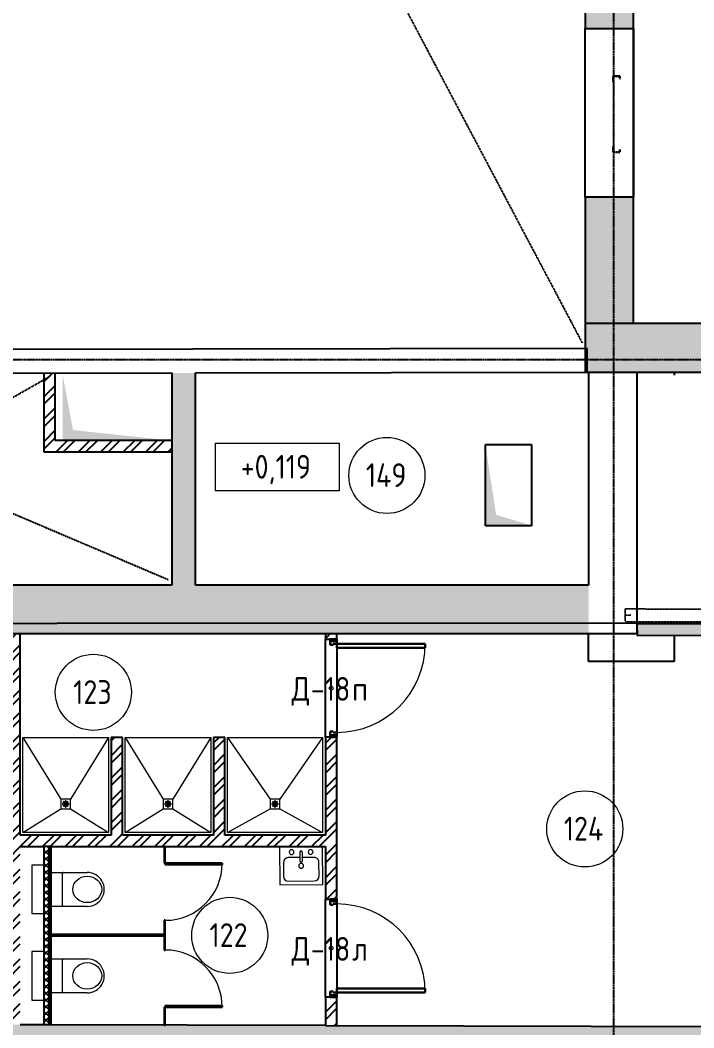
# Model space of a CAD drawing. Header units: millimetres. Extents: x -129048 to 476301, y -5853 to 215316.
# Drawn here: x 24866 to 31950, y 13532 to 24124 of the extents above; entities that cross this region are included whole.
import ezdxf

# ---------------------------------------------------------------- set-up
doc = ezdxf.new("R2010")
doc.units = ezdxf.units.MM
for name, pattern in [('ADSK_Линия сетки', [25, 20, -2.5, 0, -2.5]), ('ADSK_Сверху', [4.5, 3, -1.5]), ('ADSK_Снесено', [4.5, 3, -1.5])]:
    doc.linetypes.add(name, pattern=pattern)
for name, color, linetype, lineweight, true_color in [('_ Окна', 5, 'Continuous', 30, 0x0000ff), ('Линии', 7, 'Continuous', 9, 0x00a600), ('Обобщенные модели', 5, 'Continuous', 18, 0x0000ff), ('Стены внутренние', 5, 'Continuous', 18, 0x0000ff), ('Стены наружные', 1, 'ADSK_Снесено', 18, 0xff0000), ('Стены штриховка', 5, 'Continuous', 18, 0x0000ff)]:
    doc.layers.add(name, color=color, linetype=linetype, lineweight=lineweight, true_color=true_color)
for name, color, linetype, lineweight in [('Аннотация', 7, 'Continuous', 9), ('Двери', 251, 'Continuous', 18), ('Каркас', 7, 'Continuous', 18), ('Марки дверей', 7, 'Continuous', 20), ('Марки помещений', 7, 'Continuous', 20), ('Окна', 251, 'Continuous', 18), ('Отметки', 7, 'Continuous', 9), ('Перекрытие', 7, 'Continuous', 18), ('Сантехника', 251, 'Continuous', 18), ('Сантехническое оборудование', 251, 'Continuous', 9), ('Узлы', 7, 'Continuous', 18)]:
    doc.layers.add(name, color=color, linetype=linetype, lineweight=lineweight)
doc.styles.add('GOST Common_2', font='GOST Common_0.ttf', dxfattribs={"width": 0.9, "height": 250})
pattern_1 = [(45, (0, 0), (-117.8655, 117.8655), []), (45, (78.58, 0), (-117.8655, 117.8655), [])]
pattern_2 = [(45, (0, 0), (-70.71068, 70.71068), [])]

# ---------------------------------------------------------------- blocks, each defined once
blk = doc.blocks.new('Типовая двутавровая балка _АСТО 20-93_ Балки - 130х360мм-840536-01 План 1-го этажа маркировочный')
at = {"layer": 'Каркас', "color": 253, "linetype": 'ADSK_Сверху', "true_color": 0xaaaaaa}
for p, q in [((-3794, 67), (-3794, -63)), ((-3794, 67), (3794, 67)), ((-3736, 3), (-3794, 3)), ((3794, -63), (3794, 67)), ((-3736, -3), (-3794, -3)), ((-3794, -63), (3794, -63))]:
    blk.add_line(p, q, dxfattribs=at)
at = {"layer": 'Каркас', "color": 9, "linetype": 'ADSK_Сверху', "true_color": 0xb9b9b9}
for p, q in [((-3794, 3), (-3794, 67)), ((-3794, 67), (-3737, 67)), ((3794, 67), (3794, 12)), ((-3794, -63), (-3794, -3)), ((-3794, -63), (-3736, -63))]:
    blk.add_line(p, q, dxfattribs=at)
at = {"layer": 'Каркас', "color": 253, "linetype": 'ADSK_Сверху', "true_color": 0xb2b2b2}
for p, q in [((-3794, 67), (-3794, 15)), ((-3794, 15), (-3794, 67)), ((3794, 67), (-3794, 67)), ((-3794, 67), (-3737, 67)), ((-3794, 3), (-3794, 15)), ((-3794, 3), (-3794, 15)), ((-3794, -3), (-3794, 3)), ((3794, 67), (3794, 15)), ((3794, 15), (3794, 67)), ((3794, 15), (3794, 3)), ((3794, 15), (3794, 12)), ((-3794, -15), (-3794, -3)), ((-3794, -15), (-3794, -3)), ((-3794, -63), (-3794, -15)), ((-3794, -15), (-3794, -63)), ((-3794, -63), (-3736, -63)), ((-3794, -63), (3794, -63)), ((3794, -3), (3794, -15)), ((3794, -15), (3794, -63))]:
    blk.add_line(p, q, dxfattribs=at)
blk = doc.blocks.new('Витраж-тент со смещением вовне - 60мм 30 сдвиг-1467065-01 План 1-го этажа маркировочный')
at = {"layer": '_ Окна', "color": 161, "linetype": 'ADSK_Сверху', "true_color": 0xaaaaff}
for p, q in [((-400, 25), (-400, -45)), ((-400, 25), (-370, 25)), ((-400, -45), (-400, 25)), ((400, 25), (370, 25)), ((400, -45), (400, 25)), ((400, -45), (400, 25)), ((-340, -45), (-400, -45)), ((-340, -35), (-340, -45)), ((340, -35), (340, -45)), ((340, -45), (400, -45))]:
    blk.add_line(p, q, dxfattribs=at)
at = {"layer": 'Окна', "color": 161, "linetype": 'ADSK_Сверху', "true_color": 0xaaaaff}
blk.add_line((-340, -45), (340, -45), dxfattribs=at)
blk = doc.blocks.new('AC_Дверь_Однопольная - Д-18п 1030х2200h-2319666-01 План 1-го этажа маркировочный')
at = {"layer": 'Двери', "lineweight": 30}
for p, q in [((-465, 990), (-425, 990)), ((-465, 60), (-465, 990)), ((-425, 990), (-425, 60)), ((-515, 60), (-495, 60)), ((-515, -10), (-515, 60)), ((-495, 60), (-465, 60)), ((-495, -10), (-495, 60)), ((-495, 60), (-495, -10)), ((-425, 60), (-465, 60)), ((-465, 60), (-465, 20)), ((-465, 20), (-455, 20)), ((-455, 20), (-455, -10)), ((455, 20), (465, 20)), ((455, -10), (455, 20)), ((465, 60), (495, 60)), ((465, 20), (465, 60)), ((495, 60), (495, -10)), ((495, 60), (515, 60)), ((495, -10), (495, 60)), ((515, 60), (515, -10)), ((-495, -10), (-515, -10)), ((-455, -10), (-495, -10)), ((495, -10), (455, -10)), ((515, -10), (495, -10))]:
    blk.add_line(p, q, dxfattribs=at)
at = {"layer": 'Двери'}
blk.add_arc((-465, 60), 930, 0, 90, dxfattribs=at)
blk = doc.blocks.new('AC_Дверь_Однопольная - Д-18л 1030х2200h-2319665-01 План 1-го этажа маркировочный')
at = {"layer": 'Двери', "lineweight": 30}
for p, q in [((465, 990), (425, 990)), ((425, 990), (425, 60)), ((465, 60), (465, 990)), ((-495, 60), (-515, 60)), ((-515, 60), (-515, -10)), ((-465, 60), (-495, 60)), ((-495, 60), (-495, -10)), ((-495, -10), (-495, 60)), ((-465, 20), (-465, 60)), ((-455, 20), (-465, 20)), ((-455, -10), (-455, 20)), ((425, 60), (465, 60)), ((465, 20), (455, 20)), ((455, 20), (455, -10)), ((495, 60), (465, 60)), ((465, 60), (465, 20)), ((495, -10), (495, 60)), ((515, 60), (495, 60)), ((495, 60), (495, -10)), ((515, -10), (515, 60)), ((-515, -10), (-495, -10)), ((-495, -10), (-455, -10)), ((455, -10), (495, -10)), ((495, -10), (515, -10))]:
    blk.add_line(p, q, dxfattribs=at)
at = {"layer": 'Двери'}
blk.add_arc((465, 60), 930, 90, 180, dxfattribs=at)
blk = doc.blocks.new('Дверь-Одинарная-Панель - 600 x 2150 мм с_у-1872436-01 План 1-го этажа маркировочный')
at = {"layer": 'Двери', "lineweight": 30}
for p, q in [((288, -6), (300, -6)), ((288, -606), (288, -6)), ((300, -6), (300, -606)), ((300, -606), (288, -606))]:
    blk.add_line(p, q, dxfattribs=at)
at = {"layer": 'Двери'}
blk.add_arc((300, -6), 600, 180, 270, dxfattribs=at)
blk = doc.blocks.new('Дверь-Одинарная-Панель - 600 x 2150 мм с_у-1872435-01 План 1-го этажа маркировочный')
at = {"layer": 'Двери', "lineweight": 30}
for p, q in [((300, 606), (288, 606)), ((288, 606), (288, 6)), ((300, 6), (300, 606)), ((288, 6), (300, 6))]:
    blk.add_line(p, q, dxfattribs=at)
at = {"layer": 'Двери'}
blk.add_arc((300, 6), 600, 90, 180, dxfattribs=at)
blk = doc.blocks.new('4-slope_shower_with_drain_2858 - 4-slope_shower_with_drain_2858-2158050-01 План 1-го этажа маркировочный')
at = {"layer": 'Сантехническое оборудование'}
for p, q in [((-450, -300), (-450, 700)), ((-450, 700), (450, 700)), ((-450, 700), (-50, 50)), ((450, 700), (50, 50)), ((450, 700), (450, -300)), ((50, 50), (-50, 50)), ((-50, 50), (-50, -50)), ((-28, 5), (-11, 2)), ((-9, 6), (-23, 16)), ((-16, 23), (-6, 9)), ((-2, 11), (-5, 28)), ((5, 28), (2, 11)), ((6, 9), (16, 23)), ((23, 16), (9, 6)), ((11, 2), (28, 5)), ((50, -50), (50, 50)), ((-450, -300), (-50, -50)), ((-50, -50), (50, -50)), ((-11, -2), (-28, -5)), ((-23, -16), (-9, -6)), ((-6, -9), (-16, -23)), ((-5, -28), (-2, -11)), ((2, -11), (5, -28)), ((16, -23), (6, -9)), ((9, -6), (23, -16)), ((28, -5), (11, -2)), ((50, -50), (450, -300)), ((450, -300), (-450, -300))]:
    blk.add_line(p, q, dxfattribs=at)
for centre, radius, start, end in [((-29, 0), 5, 80, 280), ((-20, 20), 5, 35, 235), ((-12, 0), 2.19, 297.4259, 62.5741), ((-12, 0), 2.19, 6.9527, 62.5741), ((-8, 8), 2.19, 252.4259, 17.5741), ((-8, 8), 2.19, 252.4259, 294.142), ((-8, 8), 2.19, 335.858, 17.5741), ((0, 29), 5, 350, 190), ((0, 12), 2.19, 207.4259, 332.5741), ((0, 12), 2.19, 207.4259, 332.5741), ((8, 8), 2.19, 162.4259, 287.5741), ((8, 8), 2.19, 162.4259, 204.142), ((8, 8), 2.19, 231.9527, 287.5741), ((12, 0), 2.19, 117.4259, 242.5741), ((12, 0), 2.19, 117.4259, 173.0473), ((20, 20), 5, 305, 145), ((29, 0), 5, 260, 100), ((-20, -20), 5, 125, 325), ((-12, 0), 2.19, 297.4259, 353.0473), ((-8, -8), 2.19, 342.4259, 107.5741), ((-8, -8), 2.19, 65.858, 107.5741), ((-8, -8), 2.19, 342.4259, 38.0473), ((0, -29), 5, 170, 10), ((0, -12), 2.19, 27.4259, 152.5741), ((0, -12), 2.19, 27.4259, 152.5741), ((8, -8), 2.19, 72.4259, 197.5741), ((8, -8), 2.19, 155.858, 197.5741), ((8, -8), 2.19, 72.4259, 114.142), ((12, 0), 2.19, 186.9527, 242.5741), ((20, -20), 5, 215, 55)]:
    blk.add_arc(centre, radius, start, end, dxfattribs=at)
blk = doc.blocks.new('4-slope_shower_with_drain_2858 - 4-slope_shower_with_drain_2858-V219-01 План 1-го этажа маркировочный')
at = {"layer": 'Сантехническое оборудование'}
for p, q in [((-450, -300), (-450, 700)), ((-450, 700), (450, 700)), ((-450, 700), (-50, 50)), ((450, 700), (50, 50)), ((450, 700), (450, -300)), ((50, 50), (-50, 50)), ((-50, 50), (-50, -50)), ((-28, 5), (-11, 2)), ((-9, 6), (-23, 16)), ((-16, 23), (-6, 9)), ((-2, 11), (-5, 28)), ((5, 28), (2, 11)), ((6, 9), (16, 23)), ((23, 16), (9, 6)), ((11, 2), (28, 5)), ((50, -50), (50, 50)), ((-450, -300), (-50, -50)), ((-50, -50), (50, -50)), ((-11, -2), (-28, -5)), ((-23, -16), (-9, -6)), ((-6, -9), (-16, -23)), ((-5, -28), (-2, -11)), ((2, -11), (5, -28)), ((16, -23), (6, -9)), ((9, -6), (23, -16)), ((28, -5), (11, -2)), ((50, -50), (450, -300)), ((450, -300), (-450, -300))]:
    blk.add_line(p, q, dxfattribs=at)
for centre, radius, start, end in [((-29, 0), 5, 80, 280), ((-20, 20), 5, 35, 235), ((-12, 0), 2.19, 297.4259, 62.5741), ((-12, 0), 2.19, 6.9527, 62.5741), ((-8, 8), 2.19, 252.4259, 17.5741), ((-8, 8), 2.19, 252.4259, 294.142), ((-8, 8), 2.19, 335.858, 17.5741), ((0, 29), 5, 350, 190), ((0, 12), 2.19, 207.4259, 332.5741), ((0, 12), 2.19, 207.4259, 332.5741), ((8, 8), 2.19, 162.4259, 287.5741), ((8, 8), 2.19, 162.4259, 204.142), ((8, 8), 2.19, 231.9527, 287.5741), ((12, 0), 2.19, 117.4259, 242.5741), ((12, 0), 2.19, 117.4259, 173.0473), ((20, 20), 5, 305, 145), ((29, 0), 5, 260, 100), ((-20, -20), 5, 125, 325), ((-12, 0), 2.19, 297.4259, 353.0473), ((-8, -8), 2.19, 342.4259, 107.5741), ((-8, -8), 2.19, 65.858, 107.5741), ((-8, -8), 2.19, 342.4259, 38.0473), ((0, -29), 5, 170, 10), ((0, -12), 2.19, 27.4259, 152.5741), ((0, -12), 2.19, 27.4259, 152.5741), ((8, -8), 2.19, 72.4259, 197.5741), ((8, -8), 2.19, 155.858, 197.5741), ((8, -8), 2.19, 72.4259, 114.142), ((12, 0), 2.19, 186.9527, 242.5741), ((20, -20), 5, 215, 55)]:
    blk.add_arc(centre, radius, start, end, dxfattribs=at)
blk = doc.blocks.new('4-slope_shower_with_drain_2858 - 1000х1000-V220-01 План 1-го этажа маркировочный')
at = {"layer": 'Сантехническое оборудование'}
for p, q in [((-500, -300), (-500, 700)), ((-500, 700), (500, 700)), ((-500, 700), (-50, 50)), ((500, 700), (50, 50)), ((500, 700), (500, -300)), ((50, 50), (-50, 50)), ((-50, 50), (-50, -50)), ((-28, 5), (-11, 2)), ((-9, 6), (-23, 16)), ((-16, 23), (-6, 9)), ((-2, 11), (-5, 28)), ((5, 28), (2, 11)), ((6, 9), (16, 23)), ((23, 16), (9, 6)), ((11, 2), (28, 5)), ((50, -50), (50, 50)), ((-500, -300), (-50, -50)), ((-50, -50), (50, -50)), ((-11, -2), (-28, -5)), ((-23, -16), (-9, -6)), ((-6, -9), (-16, -23)), ((-5, -28), (-2, -11)), ((2, -11), (5, -28)), ((16, -23), (6, -9)), ((9, -6), (23, -16)), ((28, -5), (11, -2)), ((50, -50), (500, -300)), ((500, -300), (-500, -300))]:
    blk.add_line(p, q, dxfattribs=at)
for centre, radius, start, end in [((-29, 0), 5, 80, 280), ((-20, 20), 5, 35, 235), ((-12, 0), 2.19, 297.4259, 62.5741), ((-12, 0), 2.19, 6.9527, 62.5741), ((-8, 8), 2.19, 252.4259, 17.5741), ((-8, 8), 2.19, 252.4259, 294.142), ((-8, 8), 2.19, 335.858, 17.5741), ((0, 29), 5, 350, 190), ((0, 12), 2.19, 207.4259, 332.5741), ((0, 12), 2.19, 207.4259, 332.5741), ((8, 8), 2.19, 162.4259, 287.5741), ((8, 8), 2.19, 162.4259, 204.142), ((8, 8), 2.19, 231.9527, 287.5741), ((12, 0), 2.19, 117.4259, 242.5741), ((12, 0), 2.19, 117.4259, 173.0473), ((20, 20), 5, 305, 145), ((29, 0), 5, 260, 100), ((-20, -20), 5, 125, 325), ((-12, 0), 2.19, 297.4259, 353.0473), ((-8, -8), 2.19, 342.4259, 107.5741), ((-8, -8), 2.19, 65.858, 107.5741), ((-8, -8), 2.19, 342.4259, 38.0473), ((0, -29), 5, 170, 10), ((0, -12), 2.19, 27.4259, 152.5741), ((0, -12), 2.19, 27.4259, 152.5741), ((8, -8), 2.19, 72.4259, 197.5741), ((8, -8), 2.19, 155.858, 197.5741), ((8, -8), 2.19, 72.4259, 114.142), ((12, 0), 2.19, 186.9527, 242.5741), ((20, -20), 5, 215, 55)]:
    blk.add_arc(centre, radius, start, end, dxfattribs=at)
blk = doc.blocks.new('Туалет подвесной-Moderna R-Laufen - 000 White-2285251-01 План 1-го этажа маркировочный')
at = {"layer": 'Обобщенные модели'}
for p, q in [((-53, -419), (-53, -47)), ((303, -47), (303, -419)), ((-43, -158), (293, -158))]:
    blk.add_line(p, q, dxfattribs=at)
for centre, radius, start, end in [((-43, -47), 9.89, 90, 180), ((293, -47), 9.89, 0, 90), ((-43, -168), 9.89, 90, 180), ((293, -168), 9.89, 0, 90), ((125, -419), 178, 180, 0)]:
    blk.add_arc(centre, radius, start, end, dxfattribs=at)
blk.add_ellipse((125, -418), major_axis=(0, 152), ratio=0.916517, dxfattribs=at)
at = {"layer": 'Сантехника'}
for p, q in [((380, 163), (-130, 163)), ((-130, 163), (-130, 38)), ((380, 38), (380, 163))]:
    blk.add_line(p, q, dxfattribs=at)
blk = doc.blocks.new('ADSK_Марка_Помещение_ОдноЗначение - Номер-247393-01 План 1-го этажа маркировочный')
at = {"layer": 'Марки помещений'}
blk.add_circle((0, 0), 4, dxfattribs=at)
blk = doc.blocks.new('ADSK_Марка_Дверь - Марка типа и комментарии-2020407-01 План 1-го этажа маркировочный')
at = {"layer": 'Марки дверей', "lineweight": 9}
blk.add_circle((0, 0), 0.2, dxfattribs=at)
blk = doc.blocks.new('Высотные отметки - Рамка-5093-01 План 1-го этажа маркировочный')
at = {"layer": 'Аннотация', "lineweight": 20}
for p, q in [((-6.5, 0), (-6.5, 5)), ((-6.5, 5), (6.5, 5)), ((6.5, 5), (6.5, 0)), ((6.5, 0), (-6.5, 0))]:
    blk.add_line(p, q, dxfattribs=at)
blk = doc.blocks.new('Кухонная мойка-Одиночная - 450 x 400 мм-1905995-01 План 1-го этажа маркировочный')
at = {"layer": 'Сантехника'}
for p, q in [((241, 202), (-209, 202)), ((-209, 202), (-209, -198)), ((3, 145), (3, 53)), ((28, 145), (28, 53)), ((241, -198), (241, 202)), ((-171, 37), (-171, -109)), ((3, 88), (-120, 88)), ((152, 88), (28, 88)), ((203, -109), (203, 37)), ((-209, -198), (241, -198)), ((-120, -160), (152, -160))]:
    blk.add_line(p, q, dxfattribs=at)
for centre, radius, start, end in [((-84, 145), 25.4, 360, 180), ((-84, 145), 25.4, 180, 360), ((16, 145), 12.7, 360, 180), ((116, 145), 25.4, 360, 180), ((116, 145), 25.4, 180, 360), ((-120, 37), 50.8, 90, 180), ((16, 0), 25.4, 360, 180), ((16, 0), 25.4, 180, 0), ((16, 53), 12.7, 180, 0), ((152, 37), 50.8, 360, 90), ((-120, -109), 50.8, 180, 270), ((152, -109), 50.8, 270, 0)]:
    blk.add_arc(centre, radius, start, end, dxfattribs=at)

msp = doc.modelspace()

# ---------------------------------------------------------------- hatches: boundary and pattern name
at = {"layer": 'Стены внутренние', "lineweight": 25, "true_color": 0x636466}
h = msp.add_hatch(dxfattribs=at)
h.set_pattern_fill('FP_2', color=251, style=0, pattern_type=2)
h.set_pattern_definition(pattern_1)
h.paths.add_polyline_path([(25114.98912, 19706.07186), (25234.98912, 19706.07186), (25234.98912, 20413.66295), (25114.98912, 20413.44876), (25114.98912, 20406.85887)])
for points in [[(26576.11245, 18186.95895), (26709.98912, 18186.95895), (26709.98912, 20416.29572), (26459.98912, 20415.84949), (26459.98912, 18186.95895)], [(30030.09472, 17676.95895), (30842.35512, 17676.95895), (30842.35512, 18186.95895), (18922.83564, 18186.95895), (18922.83564, 17676.95895), (28915.36081, 17676.95895)], [(33079.61094, 13030.93279), (33081.07906, 13540.93068), (16805.21333, 13587.78387), (16803.74521, 13077.78598), (32259.56256, 13033.29346)]]:
    msp.add_hatch(color=251, dxfattribs=at).paths.add_polyline_path(points)
h = msp.add_hatch(dxfattribs=at)
h.set_pattern_fill('FP_2', color=251, style=0, pattern_type=2)
h.set_pattern_definition(pattern_1)
h.paths.add_polyline_path([(25311.86201, 19586.07186), (26459.98912, 19586.07186), (26459.98912, 19706.07186), (25114.98912, 19706.07186), (25114.98912, 19586.07186)])
h = msp.add_hatch(color=251, dxfattribs=at)
h.paths.add_polyline_path([(31352.4971, 17656.34143), (33051.92388, 17660.36279), (33051.63992, 17780.36246), (31352.35512, 17776.34143), (31352.44831, 17676.95895)])
h.paths.add_polyline_path([(34081.92099, 17662.80008), (38730.85297, 17673.80086), (38729.7038, 17793.79848), (34081.63704, 17782.79974), (34081.75535, 17732.79988)])
h = msp.add_hatch(dxfattribs=at)
h.set_pattern_fill('FP_2', color=251, style=0, pattern_type=2)
h.set_pattern_definition(pattern_1)
h.paths.add_polyline_path([(24865.79345, 13564.57995), (24865.79345, 17676.95895), (24745.79345, 17676.95895), (24745.79345, 13564.92539)])
h = msp.add_hatch(dxfattribs=at)
h.set_pattern_fill('FP_2', color=251, style=0, pattern_type=2)
h.set_pattern_definition(pattern_1)
h.paths.add_polyline_path([(28195.79345, 13554.99391), (28195.79345, 13854.90674), (28075.79345, 13854.90674), (28075.79345, 13555.33935)])
h.paths.add_polyline_path([(28075.79345, 14884.90674), (28195.79345, 14884.90674), (28195.79345, 16587.79275), (28075.79345, 16587.79275), (28075.79345, 14949.32548)])
h.paths.add_polyline_path([(28125.79345, 17617.79275), (28195.79345, 17617.79275), (28195.79345, 17676.95895), (28075.79345, 17676.95895), (28075.79345, 17617.79275)])
h = msp.add_hatch(dxfattribs=at)
h.set_pattern_fill('FP_2', color=251, style=0, pattern_type=2)
h.set_pattern_definition(pattern_1)
h.paths.add_polyline_path([(25924.99345, 15557.29275), (25941.79345, 15557.29275), (25941.79345, 16585.29275), (25821.79345, 16585.29275), (25821.79345, 15557.29275)])
h = msp.add_hatch(dxfattribs=at)
h.set_pattern_fill('FP_2', color=251, style=0, pattern_type=2)
h.set_pattern_definition(pattern_1)
h.paths.add_polyline_path([(26898.50724, 15557.29275), (27018.50724, 15557.29275), (27018.50724, 16585.29275), (26898.50724, 16585.29275), (26898.50724, 15570.91253)])
h = msp.add_hatch(dxfattribs=at)
h.set_pattern_fill('FP_2', color=251, style=0, pattern_type=2)
h.set_pattern_definition(pattern_1)
h.paths.add_polyline_path([(26128.52602, 15437.29275), (28075.79345, 15437.29275), (28075.79345, 15557.29275), (24865.79345, 15557.29275), (24865.79345, 15437.29275), (25919.89913, 15437.29275)])
h = msp.add_hatch(dxfattribs=at)
h.set_pattern_fill('FP_4', color=251, style=0, pattern_type=2)
h.set_pattern_definition([(45, (0, 0), (-35.35534, 35.35534), []), (135, (0, 0), (-35.35534, -35.35534), [])])
h.paths.add_polyline_path([(25165.79345, 13563.71634), (25165.79345, 15437.29275), (25115.79345, 15437.29275), (25115.79345, 13563.86027)])
h = msp.add_hatch(dxfattribs=at)
h.set_pattern_fill('FP_1', color=251, style=0, pattern_type=2)
h.set_pattern_definition(pattern_2)
h.paths.add_polyline_path([(26390.79345, 13560.21873), (26390.79345, 13750.29275), (26378.79345, 13750.29275), (26378.79345, 13560.22449), (26380.79345, 13560.21873)])
h.paths.add_polyline_path([(26378.79345, 14350.29275), (26390.79345, 14350.29275), (26390.79345, 14662.29275), (26378.79345, 14662.29275), (26378.79345, 14351.74901)])
h.paths.add_polyline_path([(26390.79345, 15262.29275), (26390.79345, 15437.29275), (26378.79345, 15437.29275), (26378.79345, 15262.29275)])
h = msp.add_hatch(dxfattribs=at)
h.set_pattern_fill('FP_1', color=251, style=0, pattern_type=2)
h.set_pattern_definition(pattern_2)
h.paths.add_polyline_path([(25571.15906, 14500.29275), (26378.79345, 14500.29275), (26378.79345, 14512.29275), (25190.79345, 14512.29275), (25190.79345, 14500.29275), (25247.60654, 14500.29275)])
at = {"layer": 'Стены наружные', "linetype": 'Continuous', "lineweight": 25, "true_color": 0x636466}
h = msp.add_hatch(color=251, dxfattribs=at)
h.paths.add_polyline_path([(31317.01602, 20934.05859), (31317.01602, 22264.92044), (30807.01602, 22264.92044), (30807.01602, 20934.05859)])
h.paths.add_polyline_path([(30807.01602, 24034.92044), (31317.01602, 24034.92044), (31317.01602, 25282.89657), (30807.01602, 25282.89657)])
h.paths.add_polyline_path([(31317.01602, 27052.89657), (31317.01602, 28312.8728), (30807.01602, 28312.8728), (30807.01602, 27052.89657)])
h.paths.add_polyline_path([(31317.01602, 30082.8728), (31317.01602, 31332.84043), (30807.01602, 31332.84043), (30807.01602, 30082.8728)])
h.paths.add_polyline_path([(31317.01602, 33102.84043), (31317.01602, 34405.128), (30807.01602, 34405.128), (30807.01602, 33102.84043)])
h.paths.add_polyline_path([(31317.01602, 36175.128), (31317.01602, 37426.12615), (30807.01602, 37426.12615), (30807.01602, 36175.128)])
h.paths.add_polyline_path([(31317.01602, 39196.12615), (31317.01602, 40455.12789), (30807.01602, 40455.12789), (30807.01602, 39196.12615)])
h.paths.add_polyline_path([(31317.01602, 42225.12789), (31317.01602, 43525.12698), (30807.01602, 43525.12698), (30807.01602, 42225.12789)])
h = msp.add_hatch(color=251, dxfattribs=at)
h.paths.add_polyline_path([(46339.85223, 20424.05859), (46543.2121, 20424.05859), (46543.2121, 20934.05859), (45391.97654, 20934.05859), (45391.97654, 20424.05859), (45636.36955, 20424.05859)])
h.paths.add_polyline_path([(42686.55222, 20424.05859), (43576.97654, 20424.05859), (43576.97654, 20934.05859), (41597.58202, 20934.05859), (41597.58202, 20424.05859), (42515.94285, 20424.62343), (42630.33859, 20425.47813), (42630.3492, 20424.05859)])
h.paths.add_polyline_path([(39192.84818, 20424.05859), (39867.58202, 20424.05859), (39867.58202, 20934.05859), (30807.01602, 20934.05859), (30807.01602, 20424.05859), (38947.96606, 20424.05859)])
at = {"layer": 'Узлы', "lineweight": 25, "true_color": 0x636466}
for points in [[(25421.39376, 19706.07186), (26440.07083, 19706.07186), (25421.39376, 19815.60362), (25311.86201, 20403.12766), (25311.86201, 19706.07186)], [(30217.68242, 18811.63165), (30243.57378, 18811.63165), (29870.85619, 18924.91406), (29757.57378, 19666.63165), (29757.57378, 18811.63165), (30030.09472, 18811.63165)]]:
    msp.add_hatch(color=251, dxfattribs=at).paths.add_polyline_path(points)

# ---------------------------------------------------------------- linework, layer by layer
at = {"linetype": 'ADSK_Линия сетки', "lineweight": 25}
for p, q in [((31109.91035, -4984.78696), (31109.91035, 44534.78674)), ((-11086.22475, 20556.78828), (57141.71826, 20556.78828))]:
    msp.add_line(p, q, dxfattribs=at)
at = {"color": 251, "lineweight": 25, "true_color": 0x636466}
msp.add_lwpolyline([(11305.23612, 20918.63165), (11305.23612, 17842.18437), (18515.92029, 17781.12051), (38729.7038, 17793.79848), (38729.7038, 20934.05859), (31317.01602, 20934.05859), (31317.01602, 43525.12698), (18455.83536, 43525.12698), (18455.83536, 20918.63165), (11305.23612, 20918.63165)], dxfattribs=at)
at = {"layer": 'Линии', "color": 251, "linetype": 'ADSK_Сверху', "lineweight": 25, "true_color": 0x636466}
for p, q in [((18997.83536, 42983.12698), (30775.01602, 20733.79264)), ((21456.97162, 18253.44798), (25179.86201, 20382.09589)), ((21462.9877, 20353.06048), (26421.67219, 18244.81786))]:
    msp.add_line(p, q, dxfattribs=at)
at = {"layer": 'Линии', "color": 251, "lineweight": 25, "true_color": 0x636466}
for p, q in [((31742.35512, 20424.05859), (31742.35512, 20393.36853)), ((31742.35512, 17799.26435), (31742.35512, 17777.26429)), ((30842.35512, 17383.92251), (30842.35512, 17676.95895)), ((31742.35512, 17657.26395), (31742.35512, 17383.92251)), ((31742.35512, 17383.92251), (30842.35512, 17383.92251))]:
    msp.add_line(p, q, dxfattribs=at)
at = {"layer": 'Перекрытие', "color": 251, "lineweight": 25, "true_color": 0x636466}
for p, q in [((29757.57378, 18808.74329), (29757.57378, 19663.74329)), ((29757.57378, 19663.74329), (30243.57378, 19663.74329)), ((30243.57378, 19663.74329), (30243.57378, 18808.74329)), ((30243.57378, 18808.74329), (29757.57378, 18808.74329))]:
    msp.add_line(p, q, dxfattribs=at)
at = {"layer": 'Стены внутренние', "color": 251, "lineweight": 25, "true_color": 0x636466}
for p, q in [((30826.79287, 20673.64432), (18965.83536, 20652.47335)), ((30827.2391, 20423.64472), (30826.79287, 20673.64432)), ((21423.02879, 20406.85887), (26459.98912, 20415.84949)), ((25114.98912, 20413.44876), (25114.98912, 19586.07186)), ((25234.98912, 19706.07186), (25234.98912, 20413.66295)), ((26459.98912, 20415.84949), (26459.98912, 18186.95895)), ((26709.98912, 20416.29572), (30827.2391, 20423.64472)), ((26709.98912, 18186.95895), (26709.98912, 20416.29572)), ((30842.35512, 20424.05859), (30842.35512, 18186.95895)), ((31352.35512, 17676.95895), (31352.35512, 20424.05859)), ((26459.98912, 19706.07186), (25234.98912, 19706.07186)), ((25114.98912, 19586.07186), (26459.98912, 19586.07186)), ((26459.98912, 18186.95895), (21423.02879, 18186.95895)), ((30842.35512, 18186.95895), (26709.98912, 18186.95895)), ((33051.63992, 17780.36246), (31352.21314, 17776.3411)), ((31352.21314, 17776.3411), (31352.4971, 17656.34143)), ((18412.83564, 17676.95895), (31352.35512, 17676.95895)), ((24865.79345, 15557.29275), (24865.79345, 17676.95895)), ((28075.79345, 17676.95895), (28075.79345, 17617.79275)), ((28075.79345, 17617.79275), (28125.79345, 17617.79275)), ((28075.79345, 16587.79275), (28075.79345, 17617.79275)), ((28195.79345, 17617.79275), (28195.79345, 17676.95895)), ((31352.4971, 17656.34143), (33051.92388, 17660.36279)), ((28195.79345, 17527.79275), (28195.79345, 16637.79275)), ((25821.79345, 16585.29275), (25821.79345, 15557.29275)), ((25941.79345, 16585.29275), (25821.79345, 16585.29275)), ((25941.79345, 15557.29275), (25941.79345, 16585.29275)), ((26898.50724, 16585.29275), (26898.50724, 15557.29275)), ((27018.50724, 16585.29275), (26898.50724, 16585.29275)), ((27018.50724, 15557.29275), (27018.50724, 16585.29275)), ((28075.79345, 16587.79275), (28075.79345, 15557.29275)), ((28125.79345, 16587.79275), (28075.79345, 16587.79275)), ((28195.79345, 14884.90674), (28195.79345, 16587.79275)), ((25821.79345, 15557.29275), (24865.79345, 15557.29275)), ((26898.50724, 15557.29275), (25941.79345, 15557.29275)), ((28075.79345, 15557.29275), (27018.50724, 15557.29275)), ((24865.79345, 15437.29275), (25115.79345, 15437.29275)), ((25115.79345, 15437.29275), (25115.79345, 13563.86027)), ((25190.79345, 15437.29275), (28075.79345, 15437.29275)), ((25190.79345, 13563.64437), (25190.79345, 15437.29275)), ((26378.79345, 15437.29275), (26378.79345, 15262.29275)), ((26390.79345, 15262.29275), (26390.79345, 15437.29275)), ((28075.79345, 15437.29275), (28075.79345, 14884.90674)), ((26378.79345, 15262.29275), (26390.79345, 15262.29275)), ((28075.79345, 14884.90674), (28125.79345, 14884.90674)), ((28075.79345, 13854.90674), (28075.79345, 14884.90674)), ((28195.79345, 14834.90674), (28195.79345, 13944.90674)), ((26378.79345, 14662.29275), (26378.79345, 14512.29275)), ((26390.79345, 14662.29275), (26378.79345, 14662.29275)), ((26390.79345, 14350.29275), (26390.79345, 14662.29275)), ((26378.79345, 14512.29275), (25178.79345, 14512.29275)), ((25178.79345, 14512.29275), (25178.79345, 14500.29275)), ((25178.79345, 14500.29275), (26378.79345, 14500.29275)), ((26378.79345, 14500.29275), (26378.79345, 14350.29275)), ((26378.79345, 14350.29275), (26390.79345, 14350.29275)), ((28075.79345, 13854.90674), (28075.79345, 13555.33935)), ((28125.79345, 13854.90674), (28075.79345, 13854.90674)), ((28195.79345, 13554.99391), (28195.79345, 13854.90674)), ((26378.79345, 13750.29275), (26378.79345, 13560.21873)), ((26390.79345, 13750.29275), (26378.79345, 13750.29275)), ((26390.79345, 13560.21873), (26390.79345, 13750.29275)), ((25165.79345, 13563.71634), (24865.79345, 13564.57995)), ((28075.79345, 13555.33935), (25166.79345, 13563.71346)), ((26378.79345, 13560.21873), (26390.79345, 13560.21873)), ((28075.79345, 13555.33935), (28195.79345, 13554.99391)), ((33430.38488, 13539.92513), (28195.79345, 13554.99391))]:
    msp.add_line(p, q, dxfattribs=at)
at = {"layer": 'Стены наружные', "color": 251, "linetype": 'Continuous', "lineweight": 25, "true_color": 0x636466}
for p, q in [((30807.01602, 25282.89657), (30807.01602, 24034.92044)), ((31317.01602, 24034.92044), (31317.01602, 25282.89657)), ((30807.01602, 24034.92044), (31317.01602, 24034.92044)), ((30807.01602, 22264.92044), (30807.01602, 24034.92044)), ((31317.01602, 24034.92044), (31317.01602, 22264.92044)), ((31317.01602, 22264.92044), (30807.01602, 22264.92044)), ((30807.01602, 22264.92044), (30807.01602, 20424.05859)), ((31317.01602, 20934.05859), (31317.01602, 22264.92044)), ((39867.58202, 20934.05859), (30807.01602, 20934.05859)), ((30807.01602, 20424.05859), (38704.51496, 20424.05859))]:
    msp.add_line(p, q, dxfattribs=at)
at = {"layer": 'Стены штриховка', "color": 251, "lineweight": 25, "true_color": 0x636466}
for p, q in [((25190.79345, 15437.29275), (25115.79345, 15437.29275)), ((25165.79345, 15437.29275), (25165.79345, 13563.71634)), ((25166.79345, 15437.29275), (25166.79345, 13563.71346)), ((25178.79345, 15437.29275), (25178.79345, 13563.67892)), ((25165.79345, 13563.71634), (25166.79345, 13563.71346))]:
    msp.add_line(p, q, dxfattribs=at)

# ---------------------------------------------------------------- block references
at = {"layer": '_ Окна', "color": 251, "linetype": 'ADSK_Сверху', "lineweight": 25, "true_color": 0x636466, "rotation": 270.0000000000002}
msp.add_blockref('Витраж-тент со смещением вовне - 60мм 30 сдвиг-1467065-01 План 1-го этажа маркировочный', (31147.01602, 23134.92044), dxfattribs=at)
at = {"layer": 'Двери', "color": 251, "lineweight": 25, "true_color": 0x636466}
for name, p, rotation in [('AC_Дверь_Однопольная - Д-18п 1030х2200h-2319666-01 План 1-го этажа маркировочный', (28135.79345, 17102.79275), 269.9999999999999), ('Дверь-Одинарная-Панель - 600 x 2150 мм с_у-1872436-01 План 1-го этажа маркировочный', (26384.79345, 14962.29275), 89.99999999999987), ('AC_Дверь_Однопольная - Д-18л 1030х2200h-2319665-01 План 1-го этажа маркировочный', (28135.79345, 14369.90674), 269.9999999999999), ('Дверь-Одинарная-Панель - 600 x 2150 мм с_у-1872435-01 План 1-го этажа маркировочный', (26384.79345, 14050.29275), 269.9999999999999)]:
    msp.add_blockref(name, p, dxfattribs=dict(at, rotation=rotation))
at = {"layer": 'Каркас', "color": 251, "linetype": 'ADSK_Сверху', "lineweight": 25, "true_color": 0x636466, "rotation": 359.8967694927819}
msp.add_blockref('Типовая двутавровая балка _АСТО 20-93_ Балки - 130х360мм-840536-01 План 1-го этажа маркировочный', (35022.21162, 17861.24758), dxfattribs=at)
at = {"layer": 'Марки дверей', "color": 251, "lineweight": 25, "true_color": 0x636466, "xscale": 99.99999999999993, "yscale": 99.99999999999993, "zscale": 99.99999999999993}
for p in [(28135.79345, 17102.79275), (28135.79345, 14369.90674)]:
    msp.add_blockref('ADSK_Марка_Дверь - Марка типа и комментарии-2020407-01 План 1-го этажа маркировочный', p, dxfattribs=at)
at = {"layer": 'Марки помещений', "color": 251, "lineweight": 25, "true_color": 0x636466, "xscale": 99.99999999999993, "yscale": 99.99999999999993, "zscale": 99.99999999999993}
for p in [(28722.49486, 19338.75932), (25635.6491, 17058.77246), (30803.55281, 15622.91035), (27069.47961, 14504.28178)]:
    msp.add_blockref('ADSK_Марка_Помещение_ОдноЗначение - Номер-247393-01 План 1-го этажа маркировочный', p, dxfattribs=at)
at = {"layer": 'Отметки', "color": 251, "lineweight": 25, "true_color": 0x636466, "xscale": 99.99999999999993, "yscale": 99.99999999999993, "zscale": 99.99999999999993}
msp.add_blockref('Высотные отметки - Рамка-5093-01 План 1-го этажа маркировочный', (27570.95689, 19178.28896), dxfattribs=at)
at = {"layer": 'Сантехника', "color": 251, "lineweight": 25, "true_color": 0x636466}
for name, p, rotation in [('Кухонная мойка-Одиночная - 450 x 400 мм-1905995-01 План 1-го этажа маркировочный', (27805.31949, 15234.80977), 0.5345984078505206), ('Туалет подвесной-Moderna R-Laufen - 000 White-2285251-01 План 1-го этажа маркировочный', (25153.29345, 14862.29275), 89.99999999999993), ('Туалет подвесной-Moderna R-Laufen - 000 White-2285251-01 План 1-го этажа маркировочный', (25153.29345, 13953.29275), 89.99999999999993)]:
    msp.add_blockref(name, p, dxfattribs=dict(at, rotation=rotation))
at = {"layer": 'Сантехническое оборудование', "color": 251, "lineweight": 25, "true_color": 0x636466}
for name, p in [('4-slope_shower_with_drain_2858 - 4-slope_shower_with_drain_2858-2158050-01 План 1-го этажа маркировочный', (25343.79345, 15885.29275)), ('4-slope_shower_with_drain_2858 - 4-slope_shower_with_drain_2858-V219-01 План 1-го этажа маркировочный', (26419.79345, 15885.29275)), ('4-slope_shower_with_drain_2858 - 1000х1000-V220-01 План 1-го этажа маркировочный', (27545.79345, 15885.29275))]:
    msp.add_blockref(name, p, dxfattribs=at)

# ---------------------------------------------------------------- texts
at = {"layer": 'Марки дверей', "color": 251, "lineweight": 25, "true_color": 0x636466, "char_height": 250, "attachment_point": 1, "style": 'GOST Common_2'}
for s, insert, width in [('\\fGOST Common|b0|i0|c204|p34|;\\W.9;Д', (27719.81417, 17219.80585), 245.316375), ('-18', (27922.22042, 17219.80585), 526.7086875), ('\\fGOST Common|b0|i0|c204|p34|;\\W.9;п', (28356.79855, 17219.80585), 194.8100625), ('\\fGOST Common|b0|i0|c204|p34|;\\W.9;Д', (27719.81417, 14486.91983), 245.316375), ('-18', (27922.22042, 14486.91983), 526.7086875), ('\\fGOST Common|b0|i0|c204|p34|;\\W.9;л', (28356.79855, 14486.91983), 194.8100625)]:
    msp.add_mtext(s, dxfattribs=dict(at, insert=insert, width=width))
at = {"layer": 'Марки помещений', "color": 251, "lineweight": 25, "true_color": 0x636466, "char_height": 250, "attachment_point": 1, "style": 'GOST Common_2'}
for s, insert, width in [('149', (28501.5376, 19466.4844), 548.35425), ('123', (25423.24184, 17186.49754), 526.7086875), ('124', (30582.59555, 15750.63542), 548.35425), ('122', (26857.07236, 14632.00685), 526.7086875)]:
    msp.add_mtext(s, dxfattribs=dict(at, insert=insert, width=width))
at = {"layer": 'Отметки', "color": 251, "lineweight": 25, "true_color": 0x636466, "insert": (27185.02271, 19554.99604), "char_height": 250, "width": 926.2420193, "attachment_point": 1, "line_spacing_factor": 1.022761, "style": 'GOST Common_2'}
msp.add_mtext('+0,119', dxfattribs=at)

doc.saveas('drawing.dxf')
